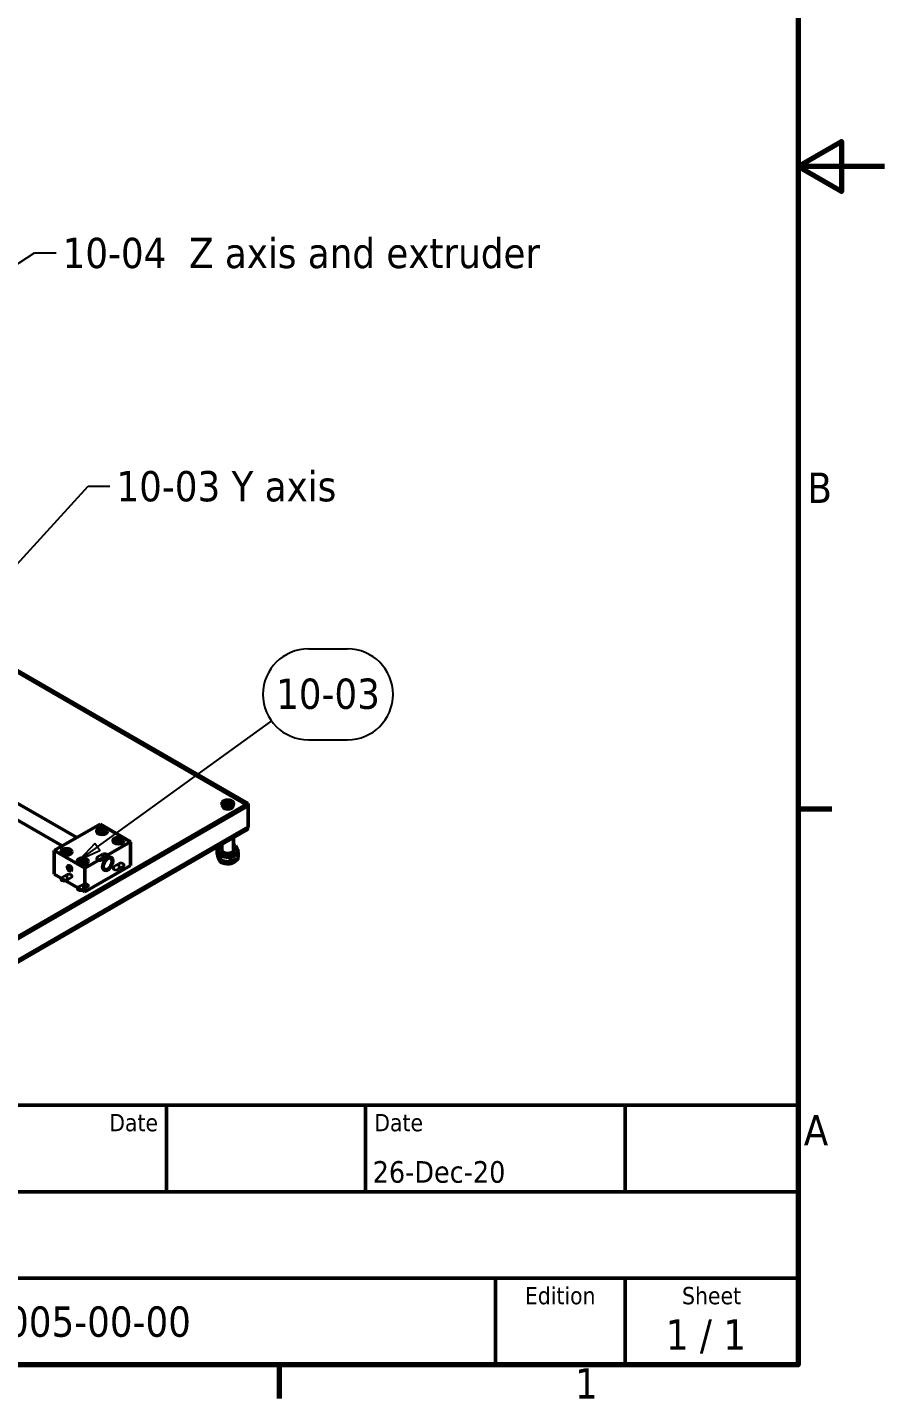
# Model space of a CAD drawing. Header units: millimetres. Extents: x -1328 to 2520, y -765 to 1782.
# Drawn here: x 1925 to 2520, y 37 to 988 of the extents above; entities that cross this region are included whole.
import ezdxf
from ezdxf.enums import TextEntityAlignment as Align

# ---------------------------------------------------------------- set-up
doc = ezdxf.new("R2010")
doc.units = ezdxf.units.MM
doc.header["$LTSCALE"] = 6
for name, color, linetype, lineweight in [('Border (ISO)', 7, 'Continuous', 70), ('Reference (ISO)', 7, 'Continuous', 35), ('Symbol (ISO)', 7, 'Continuous', 25), ('Title (ISO)', 7, 'Continuous', 50), ('Visible (ISO)', 7, 'Continuous', 50), ('Visible Narrow (ISO)', 7, 'Continuous', 35)]:
    doc.layers.add(name, color=color, linetype=linetype, lineweight=lineweight)
doc.styles.add('Note Text (ISO)', font='tahoma.ttf')
doc.styles.add('Text Style39', font='tahoma.ttf')
doc.styles.add('Text Style41', font='tahoma.ttf')
doc.dimstyles.new('Default - Method 1b (ISO)$7', dxfattribs={"dimscale": 6, "dimtxt": 3.5, "dimasz": 2.5, "dimexe": 3.175, "dimexo": 0, "dimgap": 0.762, "dimtad": 1, "dimtoh": 1, "dimrnd": 1e-08, "dimtxsty": 'Note Text (ISO)', "dimcen": 0.09, "dimdle": 10, "dimclrd": 256, "dimclre": 256, "dimclrt": 256, "dimazin": 2, "dimtfac": 1, "dimtmove": 0, "dimatfit": 3, "dimfxl": 1, "dimtolj": 1, "dimlwd": -1, "dimlwe": -1, "dimarcsym": 0})

# ---------------------------------------------------------------- blocks, each defined once
blk = doc.blocks.new('Borders Default Border')
at = {"layer": 'Border (ISO)'}
for p, q in [((410, 74.25), (413.9, 74.25)), ((350, 10), (350, 6.1))]:
    blk.add_line(p, q, dxfattribs=at)
at = {"layer": 'Border (ISO)', "flags": 128}
for points in [[(10, 10), (10, 287), (410, 287), (410, 10), (10, 10)], [(420, 148.5), (410, 148.5), (415, 151.39), (415, 145.61), (410, 148.5)]]:
    blk.add_lwpolyline(points, dxfattribs=at)
at = {"layer": 'Border (ISO)', "char_height": 3.5, "attachment_point": 7, "style": 'Note Text (ISO)'}
for s, insert in [('B', (411.08, 109.63)), ('A', (410.66, 35.38)), ('1', (384.21, 6.1))]:
    blk.add_mtext(s, dxfattribs=dict(at, insert=insert))
blk = doc.blocks.new('Title Blocks ISO')
at = {"layer": 'Title (ISO)'}
for p, q in [((270.07, 130), (100.07, 130)), ((100.07, 130), (100.07, 100)), ((132.07, 120), (132.07, 130)), ((157.07, 120), (157.07, 130)), ((197.07, 120), (197.07, 130)), ((220.07, 120), (220.07, 130)), ((250.07, 120), (250.07, 130)), ((270.07, 100), (270.07, 130)), ((100.07, 120), (270.07, 120)), ((175.07, 120), (175.07, 100)), ((270.07, 110), (175.07, 110)), ((235.07, 100), (235.07, 110)), ((250.07, 100), (250.07, 110)), ((100.07, 100), (270.07, 100))]:
    blk.add_line(p, q, dxfattribs=at)
at = {"layer": 'Title (ISO)', "style": 'Text Style41'}
for s, p in [('Designed by', (101.07, 129)), ('Checked by', (133.07, 129)), ('Approved by', (158.07, 129)), ('Date', (221.07, 129))]:
    blk.add_text(s, height=2, dxfattribs=at).set_placement(p, align=Align.TOP_LEFT)
blk.add_text('Date', height=2, dxfattribs=at).set_placement((196.07, 129), align=Align.TOP_RIGHT)
for s, p in [('Edition', (242.57, 109)), ('Sheet', (260.07, 109))]:
    blk.add_text(s, height=2, dxfattribs=at).set_placement(p, align=Align.TOP_CENTER)
at = {"layer": 'Title (ISO)', "style": 'Note Text (ISO)'}
blk.add_text('1 / 1 ', height=3.5, dxfattribs=at).set_placement((260.07, 103.5), align=Align.MIDDLE_CENTER)
at = {"layer": 'Title (ISO)', "style": 'Text Style39'}
for tag, p in [('CHECKED_BY', (133.07, 121)), ('ENG_APPROVED_BY', (158.07, 121))]:
    blk.add_attdef(tag, text='', height=2.5, dxfattribs=at).set_placement(p, align=Align.BOTTOM_LEFT)
blk.add_attdef('ENG_APPROVAL_DATE', text='', height=2.5, dxfattribs=at).set_placement((196.07, 121), align=Align.BOTTOM_RIGHT)
at = {"layer": 'Title (ISO)'}
for tag, p, height, style in [('AUTHOR_001', (100.92, 121.05), 2.5, 'Text Style39'), ('CREATION_DATE_001', (220.89, 121.05), 2.5, 'Text Style39'), ('COMPANY_001', (118.3, 108.17), 3.5, 'Note Text (ISO)'), ('PART_NUMBER_001', (175.88, 103.25), 3.5, 'Note Text (ISO)')]:
    blk.add_attdef(tag, p, '', height=height, dxfattribs=dict(at, style=style))
at = {"layer": 'Title (ISO)', "style": 'Note Text (ISO)'}
for tag, p in [('TITLE', (222.57, 115)), ('REVISION_NUMBER', (242.57, 103.5))]:
    blk.add_attdef(tag, text='', height=3.5, dxfattribs=at).set_placement(p, align=Align.MIDDLE_CENTER)
blk = doc.blocks.new('Balloon4')
at = {"layer": 'Symbol (ISO)'}
for p, q in [((353.38, 92.75), (357.92, 92.75)), ((329, 69.86), (349.14, 84.43)), ((353.38, 82.25), (357.92, 82.25)), ((328.71, 70.27), (326.97, 68.4)), ((329, 69.86), (326.97, 68.4)), ((329.29, 69.46), (328.71, 70.27)), ((326.97, 68.4), (329.29, 69.46))]:
    blk.add_line(p, q, dxfattribs=at)
at = {"layer": 'Symbol (ISO)', "flags": 128}
blk.add_lwpolyline([(328.71, 70.27), (326.97, 68.4), (329.29, 69.46), (328.71, 70.27)], dxfattribs=at)
at = {"layer": 'Symbol (ISO)'}
for centre, start, end in [((353.38, 87.5), 90, 270), ((357.92, 87.5), 270, 90)]:
    blk.add_arc(centre, 5.25, start, end, dxfattribs=at)
blk.add_solid([(328.71, 70.27), (326.97, 68.4), (329.29, 69.46), (328.71, 70.27)], dxfattribs=at)
at = {"layer": 'Symbol (ISO)', "insert": (355.65, 87.54), "char_height": 3.5, "attachment_point": 5, "style": 'Note Text (ISO)'}
blk.add_mtext('10-03', dxfattribs=at)

msp = doc.modelspace()

# ---------------------------------------------------------------- linework, layer by layer
at = {"layer": 'Reference (ISO)'}
for p, q in [((2078.48, 447.56), (1806.24, 604.74)), ((1781.49, 276.1), (2078.48, 447.56)), ((2061.95, 449.45), (2061.51, 449.2)), ((2066.72, 449.45), (2067.16, 449.2)), ((2078.48, 431.23), (2078.48, 447.56)), ((1781.49, 259.77), (2078.48, 431.23)), ((2057.09, 416.53), (2060.34, 418.41)), ((2060.34, 415.74), (2060.34, 420.76)), ((2068.34, 415.74), (2068.34, 425.38)), ((2068.34, 418.68), (2069.64, 418.48)), ((2069.64, 418.48), (2071.59, 414.29)), ((1973.87, 412.02), (1977.4, 414.06)), ((1973.87, 412.02), (1973.87, 410.18)), ((1980.58, 412.23), (1977.05, 410.18)), ((1977.4, 414.06), (1977.4, 410.39)), ((2059.03, 412.35), (2057.09, 416.53)), ((2057.09, 416.53), (2057.09, 412.68)), ((2066.28, 411.23), (2059.03, 412.35)), ((2059.03, 412.35), (2059.03, 408.5)), ((2071.59, 414.29), (2066.28, 411.23)), ((2066.28, 411.23), (2066.28, 407.37)), ((2071.59, 414.29), (2071.59, 410.44)), ((1949.12, 397.73), (1952.65, 399.77)), ((1952.65, 399.77), (1952.65, 396.1)), ((1985.18, 405.49), (1988.72, 407.53)), ((1985.18, 405.49), (1985.18, 403.65)), ((1991.9, 405.69), (1988.36, 403.65)), ((1988.72, 407.53), (1988.72, 403.86)), ((1949.12, 397.73), (1949.12, 395.9)), ((1955.83, 397.94), (1952.3, 395.9)), ((1960.43, 391.2), (1963.97, 393.24)), ((1960.43, 391.2), (1960.43, 389.36)), ((1967.15, 391.41), (1963.61, 389.36)), ((1963.97, 393.24), (1963.97, 389.57))]:
    msp.add_line(p, q, dxfattribs=at)
for centre, major_axis, start_param, end_param in [((2064.34, 447.56), (4, 0), 2.356194, 7.068583), ((2064.34, 447.56), (-4, 0), 5.497787, 10.210176), ((1975.46, 411.1), (-2.25, 0), 5.497787, 8.63938), ((1978.99, 413.14), (2.25, 0), 5.497787, 8.63938), ((2064.34, 415.41), (-4.4, 0), 5.853486, 9.854478), ((2064.34, 415.74), (4, 0), 3.141593, 6.283185), ((1954.24, 398.86), (2.25, 0), 5.497787, 8.63938), ((1986.77, 404.57), (-2.25, 0), 5.497787, 8.63938), ((1990.31, 406.61), (2.25, 0), 5.497787, 8.63938), ((1950.71, 396.81), (-2.25, 0), 5.497787, 8.63938), ((1962.02, 390.28), (-2.25, 0), 5.497787, 8.63938), ((1965.56, 392.32), (2.25, 0), 5.497787, 8.63938)]:
    msp.add_ellipse(centre, major_axis=major_axis, ratio=0.57735, start_param=start_param, end_param=end_param, dxfattribs=at)
msp.add_ellipse((2064.34, 448.07), major_axis=(3.38, 0), ratio=0.57735, dxfattribs=at)
for points, weights in [([(2057.09, 412.68), (2057.61, 411.09), (2058.06, 410.11)], [1.00354456497, 1.03979481455, 1]), ([(2058.06, 410.11), (2058.51, 409.14), (2059.03, 408.5)], [1, 1.03979166106, 1.00355030969]), ([(2068.93, 408.43), (2070.16, 409.14), (2071.59, 410.44)], [1, 1.03979481455, 1.00354456497]), ([(2059.03, 408.5), (2060.97, 407.72), (2062.65, 407.46)], [1.00355030969, 1.03979166106, 1]), ([(2062.65, 407.46), (2064.34, 407.2), (2066.28, 407.37)], [1, 1.03979481455, 1.00354456497]), ([(2066.28, 407.37), (2067.7, 407.72), (2068.93, 408.43)], [1.00354456497, 1.03979481455, 1])]:
    msp.add_rational_spline(points, weights, degree=2, dxfattribs=at)
at = {"layer": 'Visible (ISO)'}
for p, q in [((2078.48, 449.2), (1806.24, 606.37)), ((1959.6, 425.62), (1888.02, 466.95)), ((1949.6, 419.85), (1878.02, 461.18)), ((1781.49, 277.73), (2078.48, 449.2)), ((2061.95, 451.08), (2061.51, 450.83)), ((2066.72, 451.08), (2067.16, 450.83)), ((2078.48, 432.87), (2078.48, 449.2)), ((1781.49, 261.4), (2078.48, 432.87)), ((1975.81, 434.99), (1943.99, 416.61)), ((1975.81, 434.99), (1997.02, 422.74)), ((1975.83, 429.87), (1976.2, 430.68)), ((1976.85, 429.28), (1975.83, 429.87)), ((1976.2, 430.68), (1977.6, 430.89)), ((1976.2, 429.66), (1976.2, 430.68)), ((1978.25, 429.5), (1976.85, 429.28)), ((1977.6, 429.67), (1977.6, 430.89)), ((1977.6, 430.89), (1978.62, 430.3)), ((1978.62, 430.3), (1978.25, 429.5)), ((1997.02, 422.74), (1965.2, 404.37)), ((1987.14, 423.34), (1987.52, 424.14)), ((1988.16, 422.75), (1987.14, 423.34)), ((1987.52, 424.14), (1988.91, 424.36)), ((1987.52, 423.12), (1987.52, 424.14)), ((1989.56, 422.97), (1988.16, 422.75)), ((1988.91, 423.13), (1988.91, 424.36)), ((1988.91, 424.36), (1989.93, 423.77)), ((1989.93, 423.77), (1989.56, 422.97)), ((1997.02, 406.41), (1997.02, 422.74)), ((2057.09, 418.17), (2060.34, 420.04)), ((2060.34, 417.37), (2060.34, 422.39)), ((2068.34, 417.37), (2068.34, 427.01)), ((2068.34, 420.31), (2069.64, 420.11)), ((2069.64, 420.11), (2071.59, 415.92)), ((1943.99, 416.61), (1943.99, 400.28)), ((1943.99, 416.61), (1965.2, 404.37)), ((1951.08, 415.58), (1951.46, 416.39)), ((1952.1, 414.99), (1951.08, 415.58)), ((1951.46, 416.39), (1952.85, 416.6)), ((1951.46, 415.37), (1951.46, 416.39)), ((1953.5, 415.21), (1952.1, 414.99)), ((1952.85, 415.38), (1952.85, 416.6)), ((1952.85, 416.6), (1953.87, 416.01)), ((1953.87, 416.01), (1953.5, 415.21)), ((1962.4, 409.05), (1962.77, 409.86)), ((1963.42, 408.46), (1962.4, 409.05)), ((1962.77, 409.86), (1964.16, 410.07)), ((1962.77, 408.83), (1962.77, 409.86)), ((1964.16, 408.85), (1964.16, 410.07)), ((1964.16, 410.07), (1965.18, 409.48)), ((1965.18, 409.48), (1964.81, 408.68)), ((1984.3, 409.27), (1984.3, 409.67)), ((2059.03, 413.98), (2057.09, 418.17)), ((2057.09, 418.17), (2057.09, 414.31)), ((2066.28, 412.86), (2059.03, 413.98)), ((2059.03, 413.98), (2059.03, 410.13)), ((2071.59, 415.92), (2066.28, 412.86)), ((2066.28, 412.86), (2066.28, 409.01)), ((2071.59, 415.92), (2071.59, 412.07)), ((1943.99, 400.28), (1965.2, 388.04)), ((1964.81, 408.68), (1963.42, 408.46)), ((1965.2, 388.04), (1997.02, 406.41)), ((1965.2, 404.37), (1965.2, 388.04)), ((1981.11, 403.75), (1980.76, 403.55))]:
    msp.add_line(p, q, dxfattribs=at)
for centre, major_axis, start_param, end_param in [((2064.34, 449.2), (-4, 0), 5.497787, 10.210176), ((2064.34, 449.2), (4, 0), 2.356194, 7.068583), ((1980.76, 407.63), (2.5, 4.33), 5.497787, 6.212416), ((1980.76, 407.63), (-2.5, -4.33), 0.07077, 0.785398)]:
    msp.add_ellipse(centre, major_axis=major_axis, ratio=0.57735, start_param=start_param, end_param=end_param, dxfattribs=at)
for centre, major_axis in [((2064.34, 449.71), (3.38, 0)), ((1977.22, 430.09), (3.77, 0)), ((1977.22, 430.09), (2.75, 0)), ((1988.54, 423.55), (3.77, 0)), ((1988.54, 423.55), (2.75, 0)), ((1952.48, 415.8), (3.77, 0)), ((1952.48, 415.8), (2.75, 0)), ((1963.79, 409.27), (3.77, 0)), ((1963.79, 409.27), (2.75, 0)), ((1981.11, 407.43), (-2.5, -4.33)), ((1981.11, 407.43), (2.25, 3.9)), ((1954.6, 404.37), (1.03, -1.79))]:
    msp.add_ellipse(centre, major_axis=major_axis, ratio=0.57735, dxfattribs=at)
for points, weights in [([(1977.6, 429.67), (1977.06, 429.45), (1976.58, 429.44)], [1, 1.11516383842, 1.05886467072]), ([(1977.87, 429.44), (1977.74, 429.54), (1977.6, 429.67)], [1.05850500864, 1.03917061523, 1]), ([(1988.91, 423.13), (1988.37, 422.92), (1987.89, 422.91)], [1, 1.11516383842, 1.05886467072]), ([(1989.18, 422.91), (1989.06, 423), (1988.91, 423.13)], [1.05850500864, 1.03917061523, 1]), ([(1952.85, 415.38), (1952.31, 415.16), (1951.83, 415.15)], [1, 1.11516383842, 1.05886467072]), ([(1953.12, 415.15), (1952.99, 415.25), (1952.85, 415.38)], [1.05850500864, 1.03917061523, 1]), ([(2057.09, 414.31), (2057.61, 412.72), (2058.06, 411.75)], [1.00354456497, 1.03979481455, 1]), ([(2058.06, 411.75), (2058.51, 410.78), (2059.03, 410.13)], [1, 1.03979166106, 1.00355030969]), ([(2059.03, 410.13), (2060.97, 409.35), (2062.65, 409.09)], [1.00355030969, 1.03979166106, 1]), ([(2062.65, 409.09), (2064.34, 408.83), (2066.28, 409.01)], [1, 1.03979481455, 1.00354456497]), ([(2066.28, 409.01), (2067.7, 409.35), (2068.93, 410.06)], [1.00354456497, 1.03979481455, 1]), ([(2068.93, 410.06), (2070.16, 410.78), (2071.59, 412.07)], [1, 1.03979481455, 1.00354456497]), ([(1964.16, 408.85), (1963.63, 408.63), (1963.14, 408.62)], [1, 1.11516383842, 1.05886467072]), ([(1964.44, 408.62), (1964.31, 408.72), (1964.16, 408.85)], [1.05850500864, 1.03917061523, 1])]:
    msp.add_rational_spline(points, weights, degree=2, dxfattribs=at)
at = {"layer": 'Visible Narrow (ISO)'}
for centre, major_axis, start_param, end_param in [((2064.34, 417.05), (-4.4, 0), 5.853486, 9.854478), ((2064.34, 417.37), (4, 0), 3.141593, 6.283185)]:
    msp.add_ellipse(centre, major_axis=major_axis, ratio=0.57735, start_param=start_param, end_param=end_param, dxfattribs=at)

# ---------------------------------------------------------------- block references
at = {"xscale": 6, "yscale": 6, "zscale": 6}
msp.add_blockref('Borders Default Border', (0, 0), dxfattribs=at)
msp.add_blockref('Title Blocks ISO', (839.57, -540), dxfattribs=at).add_auto_attribs({'PART_NUMBER_001': '0005-00-00', 'COMPANY_001': 'Ansamblu General', 'AUTHOR_001': 'Iulian Bors', 'CREATION_DATE_001': '26-Dec-20'})
at = {"layer": 'Symbol (ISO)', "xscale": 6, "yscale": 6, "zscale": 6}
msp.add_blockref('Balloon4', (0, 0), dxfattribs=at)

# ---------------------------------------------------------------- texts
at = {"layer": 'Symbol (ISO)', "char_height": 21, "attachment_point": 1, "style": 'Note Text (ISO)'}
for s, insert, width in [('\\fTahoma|b0|i0;10-04  Z axis and extruder', (1949.82, 841.62), 338.1783), ('\\fTahoma|b0|i0;10-03 Y axis', (1987.17, 679.88), 157.1426)]:
    msp.add_mtext(s, dxfattribs=dict(at, insert=insert, width=width))

# ---------------------------------------------------------------- leaders
at = {"layer": 'Symbol (ISO)', "annotation_type": 0, "has_hookline": 1, "hookline_direction": 0}
for points, text_width in [([(1712.77, 690.83), (1930.25, 831.12), (1945.25, 831.12)], 334.96), ([(1737.35, 417.18), (1967.6, 669.38), (1982.6, 669.38)], 153.47)]:
    msp.add_leader(points, dimstyle='Default - Method 1b (ISO)$7', override={"dimtad": 0}, dxfattribs=dict(at, text_width=text_width))

doc.saveas('drawing.dxf')
